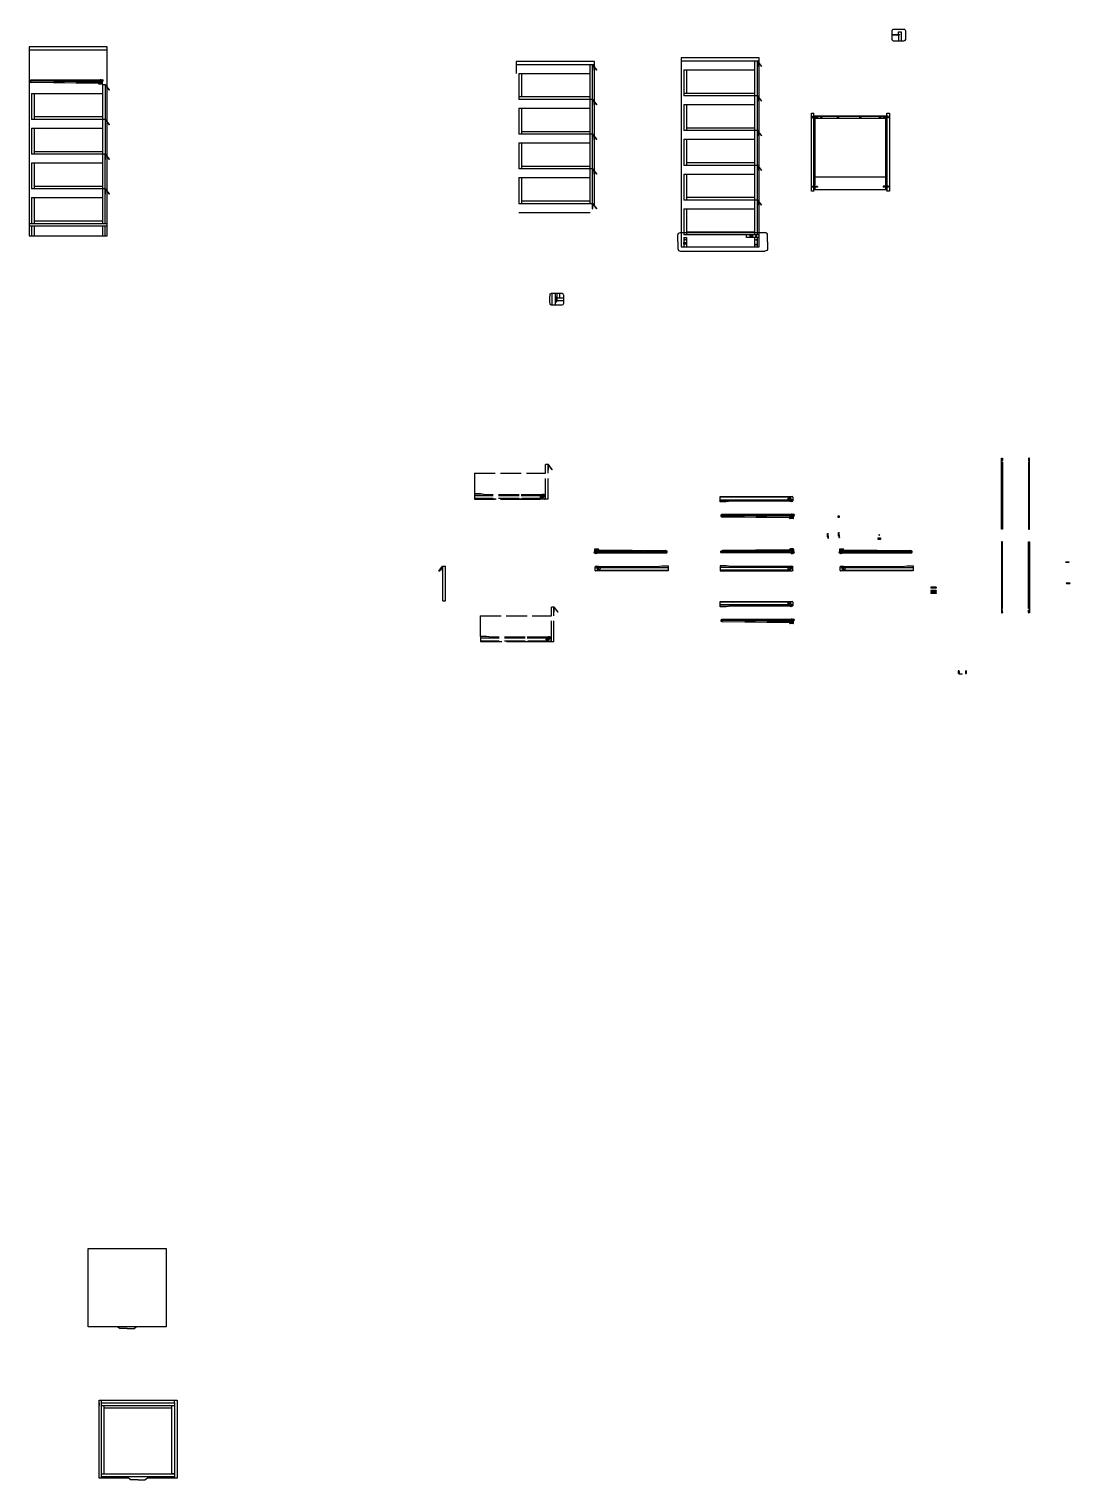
# Model space of a CAD drawing. Header units: millimetres. Extents: x -728 to 1441, y -1370 to 450.
# Drawn here: x 841 to 1441, y -387 to 450 of the extents above; entities that cross this region are included whole.
import ezdxf

# ---------------------------------------------------------------- set-up
doc = ezdxf.new("R2010")
doc.units = ezdxf.units.MM
doc.linetypes.add('ACAD_ISO02W100', pattern=[15, 12, -3])
doc.layers.add('Linee da tratteggiare', color=9, linetype='ACAD_ISO02W100')
doc.layers.add('Simbolo zoom', color=140, linetype='Continuous')

msp = doc.modelspace()

# ---------------------------------------------------------------- linework, layer by layer
for p, q in [((1341.97, 446.55), (1342.47, 446.55)), ((1341.98, 446.55), (1341.98, 448.06)), ((1342.47, 446.55), (1342.47, 446.25)), ((885.59, 439.4), (840.59, 439.4)), ((840.59, 439.4), (840.59, 330.4)), ((885.59, 437.4), (840.59, 437.4)), ((840.59, 437.4), (840.59, 432.4)), ((884.79, 437.4), (884.59, 437.4)), ((885.59, 330.4), (885.59, 439.4)), ((1166.56, 430.93), (1121.56, 430.93)), ((1121.56, 430.93), (1121.56, 428.93)), ((1166.56, 428.93), (1121.56, 428.93)), ((1121.56, 428.93), (1121.56, 423.93)), ((1164.06, 348.93), (1164.06, 428.93)), ((1165.56, 428.93), (1165.56, 425.93)), ((1165.76, 428.93), (1165.56, 428.93)), ((1165.56, 345.94), (1165.56, 428.93)), ((1167.92, 426.05), (1165.76, 428.93)), ((1165.76, 425.93), (1165.76, 428.59)), ((1165.76, 428.59), (1167.76, 425.93)), ((1166.55, 347.55), (1166.56, 430.93)), ((1261.65, 433.03), (1216.65, 433.03)), ((1216.65, 433.03), (1216.66, 323.97)), ((1261.65, 431.03), (1216.65, 431.03)), ((1216.65, 431.03), (1216.65, 426.03)), ((1259.15, 331.03), (1259.15, 431.04)), ((1260.65, 431.04), (1260.65, 428.04)), ((1260.85, 431.04), (1260.65, 431.04)), ((1260.65, 331.03), (1260.65, 431.04)), ((1260.65, 428.04), (1260.85, 428.04)), ((1263.01, 428.16), (1260.85, 431.04)), ((1260.85, 428.04), (1260.85, 430.69)), ((1260.85, 430.69), (1262.85, 428.04)), ((1261.63, 324.04), (1261.65, 433.03)), ((1262.85, 428.04), (1263.01, 428.16)), ((841.42, 420.11), (841.08, 419.81)), ((841.08, 419.81), (841.08, 419.07)), ((841.08, 419.8), (841.53, 419.8)), ((841.4, 419.58), (841.08, 419.58)), ((841.44, 419.47), (841.08, 419.47)), ((841.08, 419.07), (841.9, 418.72)), ((841.09, 419.73), (841.44, 419.73)), ((881.63, 420.01), (841.31, 420.01)), ((881.56, 420.11), (841.42, 420.11)), ((880.56, 418.36), (841.66, 418.82)), ((841.69, 419.8), (881.68, 419.79)), ((841.78, 419.73), (881.65, 419.6)), ((880.86, 419), (841.78, 419.46)), ((880.89, 419.2), (841.83, 419.58)), ((880.51, 418.26), (841.9, 418.72)), ((880.51, 418.26), (880.77, 417.95)), ((880.56, 418.36), (880.91, 417.93)), ((881.67, 420.41), (881.56, 420.11)), ((881.76, 420.4), (881.63, 420.01)), ((881.73, 420.51), (882.21, 420.5)), ((1123.06, 423.93), (1123.06, 408.93)), ((1123.06, 423.93), (1164.05, 423.93)), ((1124.56, 423.93), (1124.56, 410.43)), ((1165.56, 425.93), (1165.76, 425.93)), ((1167.76, 425.93), (1167.92, 426.05)), ((1218.15, 426.03), (1218.15, 411.03)), ((1218.15, 426.03), (1259.14, 426.03)), ((1219.65, 426.03), (1219.65, 412.53)), ((842.09, 412.4), (842.09, 397.4)), ((842.09, 412.4), (883.08, 412.4)), ((843.59, 412.4), (843.59, 397.4)), ((882.74, 417.81), (880.93, 417.83)), ((883.09, 337.4), (883.14, 417.41)), ((884.59, 417.4), (883.14, 417.4)), ((884.59, 337.4), (884.63, 417.41)), ((884.79, 417.4), (884.59, 417.4)), ((884.59, 414.4), (884.79, 414.4)), ((886.95, 414.52), (884.79, 417.4)), ((884.79, 414.4), (884.79, 417.06)), ((884.79, 417.06), (886.79, 414.4)), ((886.79, 414.4), (886.95, 414.52)), ((1164.06, 410.43), (1123.06, 410.43)), ((1259.15, 412.53), (1218.15, 412.53)), ((1260.64, 411.03), (1218.15, 411.03)), ((1260.85, 411.03), (1260.65, 411.03)), ((1263.01, 408.15), (1260.85, 411.03)), ((1260.85, 408.03), (1260.85, 410.69)), ((1260.85, 410.69), (1262.85, 408.03)), ((1165.55, 408.93), (1123.06, 408.93)), ((1123.06, 403.93), (1123.06, 388.93)), ((1123.06, 403.93), (1164.05, 403.93)), ((1124.56, 403.93), (1124.56, 388.93)), ((1165.76, 408.93), (1165.56, 408.93)), ((1165.56, 405.93), (1165.76, 405.93)), ((1167.92, 406.05), (1165.76, 408.93)), ((1165.76, 405.93), (1165.76, 408.59)), ((1165.76, 408.59), (1167.76, 405.93)), ((1167.76, 405.93), (1167.92, 406.05)), ((1218.15, 406.03), (1218.15, 391.03)), ((1218.15, 406.03), (1259.14, 406.03)), ((1219.65, 406.03), (1219.65, 391.03)), ((1260.65, 408.03), (1260.85, 408.03)), ((1262.85, 408.03), (1263.01, 408.15)), ((884.6, 397.4), (842.09, 397.4)), ((883.09, 398.9), (843.59, 398.9)), ((884.6, 398.9), (884.59, 398.9)), ((884.79, 397.39), (884.59, 397.39)), ((884.59, 394.39), (884.79, 394.39)), ((886.95, 394.51), (884.79, 397.39)), ((884.79, 394.39), (884.79, 397.05)), ((884.79, 397.05), (886.79, 394.39)), ((886.79, 394.39), (886.95, 394.51)), ((1291.69, 401.05), (1293.19, 401.04)), ((1291.69, 399.55), (1291.69, 398.05)), ((1295.16, 398.97), (1292.16, 398.97)), ((1295.16, 398.47), (1292.16, 398.47)), ((1293.19, 399.55), (1293.19, 401.04)), ((1293.19, 399.25), (1293.19, 398.25)), ((1293.19, 398.25), (1335.19, 398.11)), ((1293.19, 398.25), (1293.19, 357.25)), ((1293.79, 398.25), (1293.19, 398.25)), ((1293.79, 359.72), (1293.79, 398.25)), ((1336.15, 398.96), (1333.15, 398.96)), ((1336.15, 398.46), (1333.15, 398.46)), ((1334.59, 359.58), (1334.59, 398.11)), ((1334.59, 398.11), (1335.19, 398.11)), ((1335.18, 399.54), (1335.68, 399.54)), ((1335.19, 399.55), (1335.19, 401.05)), ((1335.19, 399.25), (1335.19, 399.25)), ((1335.19, 398.11), (1335.19, 357.11)), ((1335.68, 399.54), (1335.68, 399.25)), ((842.09, 392.4), (842.09, 377.4)), ((842.09, 392.4), (883.08, 392.4)), ((843.59, 392.4), (843.59, 377.4)), ((1165.56, 388.93), (1123.06, 388.93)), ((1164.06, 390.43), (1124.56, 390.43)), ((1165.56, 390.43), (1165.56, 390.43)), ((1165.76, 388.92), (1165.56, 388.92)), ((1165.56, 385.92), (1165.76, 385.92)), ((1167.92, 386.04), (1165.76, 388.92)), ((1165.76, 385.92), (1165.76, 388.58)), ((1165.76, 388.58), (1167.76, 385.92)), ((1167.76, 385.92), (1167.92, 386.04)), ((1260.65, 391.03), (1218.15, 391.03)), ((1218.15, 386.03), (1218.15, 371.03)), ((1218.15, 386.03), (1259.14, 386.03)), ((1259.15, 392.53), (1219.65, 392.53)), ((1219.65, 386.03), (1219.65, 371.03)), ((1260.65, 392.53), (1260.65, 392.53)), ((1260.85, 391.02), (1260.65, 391.02)), ((1260.65, 388.02), (1260.85, 388.02)), ((1263.01, 388.14), (1260.85, 391.02)), ((1260.85, 388.02), (1260.85, 390.68)), ((1260.85, 390.68), (1262.85, 388.02)), ((1262.85, 388.02), (1263.01, 388.14)), ((884.59, 377.4), (842.09, 377.4)), ((883.09, 378.9), (843.59, 378.9)), ((884.6, 378.9), (884.59, 378.9)), ((884.79, 377.41), (884.59, 377.41)), ((884.59, 377.41), (884.59, 374.41)), ((886.95, 374.53), (884.79, 377.41)), ((884.79, 374.41), (884.79, 377.06)), ((884.79, 377.06), (886.79, 374.41)), ((1123.06, 383.93), (1123.06, 368.93)), ((1123.06, 383.93), (1164.05, 383.93)), ((1124.56, 383.93), (1124.56, 368.93)), ((842.09, 372.4), (842.09, 357.4)), ((842.09, 372.4), (883.08, 372.4)), ((843.59, 372.4), (843.59, 357.4)), ((884.59, 374.41), (884.79, 374.41)), ((886.79, 374.41), (886.95, 374.53)), ((1165.56, 368.93), (1123.06, 368.93)), ((1164.06, 370.43), (1124.56, 370.43)), ((1165.56, 370.43), (1165.56, 370.43)), ((1165.76, 368.93), (1165.56, 368.93)), ((1165.56, 368.93), (1165.56, 365.93)), ((1167.92, 366.06), (1165.76, 368.93)), ((1165.76, 365.93), (1165.76, 368.59)), ((1165.76, 368.59), (1167.76, 365.93)), ((1260.65, 371.03), (1218.15, 371.03)), ((1259.15, 372.53), (1219.65, 372.53)), ((1260.66, 372.53), (1260.65, 372.53)), ((1260.85, 371.04), (1260.65, 371.04)), ((1260.65, 371.04), (1260.65, 368.04)), ((1260.65, 368.04), (1260.85, 368.04)), ((1263.01, 368.16), (1260.85, 371.04)), ((1260.85, 368.04), (1260.85, 370.69)), ((1260.85, 370.69), (1262.85, 368.04)), ((1262.85, 368.04), (1263.01, 368.16)), ((1123.06, 363.93), (1123.06, 348.93)), ((1123.06, 363.93), (1164.05, 363.93)), ((1124.56, 363.93), (1124.56, 348.93)), ((1165.56, 365.93), (1165.76, 365.93)), ((1167.76, 365.93), (1167.92, 366.06)), ((1218.15, 366.03), (1218.15, 351.03)), ((1218.15, 366.03), (1259.14, 366.03)), ((1219.65, 366.03), (1219.65, 351.03)), ((1293.18, 364.42), (1335.19, 364.42)), ((1293.29, 359.72), (1293.29, 357.25)), ((1293.29, 359.72), (1293.79, 359.72)), ((884.58, 357.4), (842.09, 357.4)), ((842.09, 352.4), (842.09, 337.4)), ((842.09, 352.4), (883.08, 352.4)), ((883.09, 358.9), (843.59, 358.9)), ((843.59, 352.4), (843.59, 337.4)), ((884.79, 357.41), (884.59, 357.41)), ((884.59, 354.41), (884.79, 354.41)), ((886.95, 354.53), (884.79, 357.41)), ((884.79, 354.41), (884.79, 357.06)), ((884.79, 357.06), (886.79, 354.41)), ((886.79, 354.41), (886.95, 354.53)), ((1259.15, 352.53), (1219.65, 352.53)), ((1295.16, 358.92), (1292.16, 358.92)), ((1295.16, 358.42), (1292.16, 358.42)), ((1293.18, 356.05), (1293.18, 357.05)), ((1293.18, 357.05), (1335.19, 357.05)), ((1293.19, 357.25), (1293.29, 357.25)), ((1293.31, 358.7), (1293.31, 357.37)), ((1293.69, 358.78), (1293.42, 358.78)), ((1293.42, 357.28), (1293.7, 357.28)), ((1293.81, 357.38), (1293.81, 358.67)), ((1336.15, 358.96), (1333.15, 358.96)), ((1336.15, 358.46), (1333.15, 358.46)), ((1334.57, 357.23), (1334.57, 358.53)), ((1335.09, 359.58), (1334.59, 359.58)), ((1334.96, 357.14), (1334.67, 357.14)), ((1334.69, 358.64), (1334.96, 358.64)), ((1335.07, 358.55), (1335.07, 357.22)), ((1335.09, 359.58), (1335.09, 357.11)), ((1335.19, 357.11), (1335.09, 357.11)), ((1165.54, 348.93), (1123.06, 348.93)), ((1123.06, 343.93), (1164.05, 343.93)), ((1164.06, 350.43), (1124.56, 350.43)), ((1165.76, 348.94), (1165.56, 348.94)), ((1165.56, 345.94), (1165.76, 345.94)), ((1167.92, 346.06), (1165.76, 348.94)), ((1165.76, 345.94), (1165.76, 348.59)), ((1165.76, 348.59), (1167.76, 345.94)), ((1167.76, 345.94), (1167.92, 346.06)), ((1260.64, 351.03), (1218.15, 351.03)), ((1218.15, 346.03), (1218.15, 331.03)), ((1218.15, 346.03), (1259.14, 346.03)), ((1219.65, 346.03), (1219.65, 331.03)), ((1260.85, 351.04), (1260.65, 351.04)), ((1260.65, 348.04), (1260.85, 348.04)), ((1263.01, 348.16), (1260.85, 351.04)), ((1260.85, 348.04), (1260.85, 350.7)), ((1260.85, 350.7), (1262.85, 348.04)), ((1262.85, 348.04), (1263.01, 348.16)), ((885.59, 335.9), (840.61, 335.9)), ((885.59, 337.4), (840.68, 337.4)), ((842.09, 335.9), (842.09, 330.36)), ((883.09, 338.9), (843.59, 338.9)), ((843.59, 335.9), (843.59, 330.41)), ((883.09, 330.42), (883.09, 335.9)), ((884.59, 330.4), (884.59, 335.9)), ((840.59, 330.4), (885.59, 330.4)), ((1218.14, 329.53), (1219.65, 329.53)), ((1261.65, 331.03), (1218.15, 331.03)), ((1218.15, 329.53), (1218.15, 323.99)), ((1259.15, 332.53), (1219.65, 332.53)), ((1219.65, 329.53), (1219.65, 324.04)), ((1254.27, 329.53), (1254.27, 331.03)), ((1261.65, 329.53), (1254.27, 329.53)), ((1259.15, 324.05), (1259.15, 329.53)), ((1260.65, 324.03), (1260.65, 329.53)), ((1216.65, 324.03), (1261.65, 324.03)), ((1144.28, 295.26), (1144.18, 295.26)), ((1144.18, 295.26), (1144.18, 293.08)), ((1144.18, 293.08), (1144.28, 293.08)), ((1144.28, 295.06), (1144.28, 295.26)), ((1144.28, 295.08), (1144.79, 295.08)), ((1144.28, 293.18), (1144.28, 295.06)), ((1144.79, 294.98), (1144.28, 294.98)), ((1144.28, 293.18), (1144.38, 293.18)), ((1144.38, 293.08), (1144.28, 293.08)), ((1144.38, 294.67), (1144.38, 293.34)), ((1144.38, 293.84), (1144.38, 292.51)), ((1144.99, 294.51), (1144.41, 294.51)), ((1144.41, 294.51), (1144.41, 294.41)), ((1144.41, 294.4), (1144.41, 294.1)), ((1144.41, 294.3), (1144.51, 294.3)), ((1144.41, 294.1), (1144.89, 294.1)), ((1144.76, 294.76), (1144.49, 294.76)), ((1144.76, 293.93), (1144.49, 293.93)), ((1144.51, 294.41), (1144.89, 294.41)), ((1144.51, 294.41), (1144.51, 294.41)), ((1144.51, 294.4), (1144.51, 294.3)), ((1144.79, 295.08), (1144.79, 294.98)), ((1144.88, 294.51), (1144.88, 294.65)), ((1144.88, 293.35), (1144.88, 294.41)), ((1144.88, 292.52), (1144.88, 293.82)), ((1144.88, 293.18), (1144.89, 293.18)), ((1144.89, 293.08), (1144.88, 293.08)), ((1144.89, 294.41), (1144.89, 292.91)), ((1144.89, 293.18), (1144.89, 293.08)), ((1146.58, 292.91), (1144.89, 292.91)), ((1144.99, 297.34), (1144.99, 293.01)), ((1148.68, 294.51), (1144.99, 294.51)), ((1148.68, 293.01), (1144.99, 293.01)), ((1146.49, 297.34), (1146.49, 294.51)), ((1146.58, 292.91), (1146.58, 293.01)), ((1144.49, 292.43), (1144.77, 292.43)), ((1401.34, 161.31), (1401.34, 202.31)), ((1401.34, 202.31), (1401.44, 202.31)), ((1401.44, 199.84), (1401.44, 202.31)), ((1401.46, 200.86), (1401.46, 202.19)), ((1401.57, 202.27), (1401.86, 202.27)), ((1401.84, 200.77), (1401.57, 200.77)), ((1401.96, 202.18), (1401.96, 200.88)), ((1416.9, 202.18), (1416.9, 200.88)), ((1417.29, 202.27), (1417.01, 202.27)), ((1417.02, 200.77), (1417.29, 200.77)), ((1417.4, 200.86), (1417.4, 202.19)), ((1417.42, 199.84), (1417.42, 202.31)), ((1417.52, 202.31), (1417.42, 202.31)), ((1417.52, 161.31), (1417.52, 202.31)), ((1401.44, 199.84), (1401.94, 199.84)), ((1401.94, 199.84), (1401.94, 161.31)), ((1416.92, 199.84), (1416.92, 161.31)), ((1417.42, 199.84), (1416.92, 199.84)), ((1239.05, 177.06), (1239.05, 180.05)), ((1239.05, 180.05), (1280.63, 180.05)), ((1279.2, 178.07), (1239.05, 178.07)), ((1242.49, 177.16), (1239.05, 177.16)), ((1242.49, 177.06), (1239.05, 177.06)), ((1245.42, 177.57), (1242.48, 177.16)), ((1245.42, 177.47), (1242.49, 177.06)), ((1279.22, 177.57), (1245.42, 177.57)), ((1279.27, 177.47), (1245.42, 177.47)), ((1272.16, 178.03), (1271.67, 177.58)), ((1272.16, 177.89), (1271.8, 177.57)), ((1272.62, 177.57), (1272.16, 178.03)), ((1272.48, 177.57), (1272.16, 177.89)), ((1273.72, 178.03), (1273.23, 177.58)), ((1273.72, 177.89), (1273.36, 177.57)), ((1274.18, 177.57), (1273.72, 178.03)), ((1274.04, 177.57), (1273.72, 177.89)), ((1280.73, 177.47), (1280.57, 177.47)), ((1281.05, 179.73), (1281.05, 177.71)), ((1239.87, 169.68), (1239.53, 169.38)), ((1239.53, 169.38), (1239.53, 168.64)), ((1239.53, 169.37), (1239.98, 169.37)), ((1239.85, 169.15), (1239.53, 169.16)), ((1239.89, 169.04), (1239.53, 169.05)), ((1239.53, 168.64), (1240.35, 168.29)), ((1239.54, 169.31), (1239.89, 169.3)), ((1280.08, 169.58), (1239.76, 169.58)), ((1280.01, 169.68), (1239.87, 169.68)), ((1279.01, 167.93), (1240.11, 168.39)), ((1240.14, 169.37), (1280.13, 169.36)), ((1240.23, 169.3), (1280.1, 169.17)), ((1279.31, 168.57), (1240.23, 169.04)), ((1279.34, 168.77), (1240.28, 169.15)), ((1278.96, 167.83), (1240.35, 168.29)), ((1278.96, 167.83), (1279.22, 167.52)), ((1279.01, 167.93), (1279.36, 167.5)), ((1281.19, 167.38), (1279.38, 167.4)), ((1280.12, 169.98), (1280.01, 169.68)), ((1280.21, 169.97), (1280.08, 169.58)), ((1280.18, 170.08), (1280.66, 170.08)), ((1307.36, 159.41), (1307.26, 159.41)), ((1307.26, 159.41), (1307.26, 157.23)), ((1307.36, 159.21), (1307.36, 159.41)), ((1307.36, 159.23), (1307.87, 159.23)), ((1307.36, 157.32), (1307.36, 159.21)), ((1307.87, 159.13), (1307.36, 159.13)), ((1401.94, 161.31), (1401.34, 161.31)), ((1416.92, 161.31), (1417.52, 161.31)), ((1301, 158.88), (1300.9, 158.88)), ((1300.9, 158.88), (1300.9, 156.7)), ((1300.9, 156.7), (1301, 156.7)), ((1301, 158.68), (1301, 158.88)), ((1301, 158.7), (1301.51, 158.7)), ((1301, 156.8), (1301, 158.68)), ((1301.51, 158.6), (1301, 158.6)), ((1301, 156.8), (1301.61, 156.8)), ((1301.61, 156.7), (1301, 156.7)), ((1301.1, 157.46), (1301.1, 156.13)), ((1301.48, 157.55), (1301.21, 157.55)), ((1301.21, 156.05), (1301.49, 156.05)), ((1301.6, 156.14), (1301.6, 157.44)), ((1307.26, 157.23), (1307.36, 157.23)), ((1307.36, 157.32), (1307.97, 157.32)), ((1307.97, 157.22), (1307.36, 157.22)), ((1307.45, 157.99), (1307.45, 156.66)), ((1307.56, 156.58), (1307.85, 156.58)), ((1307.83, 158.08), (1307.57, 158.07)), ((1307.95, 156.67), (1307.95, 157.97)), ((1401.94, 154.09), (1401.34, 154.09)), ((1401.34, 154.09), (1401.34, 113.09)), ((1401.94, 115.56), (1401.94, 154.09)), ((1416.92, 115.56), (1416.92, 154.09)), ((1416.92, 154.09), (1417.52, 154.09)), ((1417.52, 154.09), (1417.52, 113.09)), ((1166.9, 149.92), (1168.72, 149.9)), ((1167.91, 147.22), (1167.43, 147.22)), ((1167.88, 147.33), (1168.01, 147.72)), ((1207.95, 147.93), (1167.96, 147.94)), ((1167.98, 147.32), (1168.08, 147.62)), ((1207.86, 148), (1167.99, 148.13)), ((1168.01, 147.72), (1208.33, 147.72)), ((1168.08, 147.62), (1208.22, 147.62)), ((1169.09, 149.37), (1168.73, 149.8)), ((1168.75, 148.53), (1207.81, 148.15)), ((1168.78, 148.73), (1207.86, 148.26)), ((1169.13, 149.47), (1168.87, 149.78)), ((1169.09, 149.37), (1207.98, 148.91)), ((1169.13, 149.47), (1207.74, 149.01)), ((1208.56, 148.66), (1207.74, 149.01)), ((1208.56, 147.93), (1208.11, 147.93)), ((1208.2, 148.26), (1208.56, 148.26)), ((1208.55, 147.99), (1208.2, 148)), ((1208.22, 147.62), (1208.56, 147.92)), ((1208.24, 148.15), (1208.56, 148.14)), ((1208.56, 147.92), (1208.56, 148.66)), ((1239.53, 148.66), (1240.35, 149.01)), ((1239.53, 147.92), (1239.53, 148.66)), ((1239.89, 148.26), (1239.53, 148.26)), ((1239.85, 148.15), (1239.53, 148.14)), ((1239.53, 147.93), (1239.98, 147.93)), ((1239.87, 147.62), (1239.53, 147.92)), ((1239.54, 147.99), (1239.89, 148)), ((1280.08, 147.72), (1239.76, 147.72)), ((1280.01, 147.62), (1239.87, 147.62)), ((1279.01, 149.37), (1240.11, 148.91)), ((1240.14, 147.93), (1280.13, 147.94)), ((1279.31, 148.73), (1240.23, 148.26)), ((1240.23, 148), (1280.1, 148.13)), ((1279.34, 148.53), (1240.28, 148.15)), ((1278.96, 149.47), (1240.35, 149.01)), ((1278.96, 149.47), (1279.22, 149.78)), ((1279.01, 149.37), (1279.36, 149.8)), ((1281.19, 149.92), (1279.38, 149.9)), ((1280.12, 147.32), (1280.01, 147.62)), ((1280.21, 147.33), (1280.08, 147.72)), ((1280.18, 147.22), (1280.66, 147.22)), ((1308.18, 149.92), (1310, 149.9)), ((1309.19, 147.22), (1308.71, 147.22)), ((1309.16, 147.33), (1309.29, 147.72)), ((1349.23, 147.93), (1309.24, 147.94)), ((1309.25, 147.32), (1309.36, 147.62)), ((1349.14, 148), (1309.27, 148.13)), ((1309.29, 147.72), (1349.61, 147.72)), ((1309.36, 147.62), (1349.5, 147.62)), ((1310.37, 149.37), (1310.01, 149.8)), ((1310.03, 148.53), (1349.09, 148.15)), ((1310.06, 148.73), (1349.14, 148.26)), ((1310.41, 149.47), (1310.15, 149.78)), ((1310.37, 149.37), (1349.26, 148.91)), ((1310.41, 149.47), (1349.02, 149.01)), ((1349.84, 148.66), (1349.02, 149.01)), ((1349.84, 147.93), (1349.39, 147.93)), ((1349.48, 148.26), (1349.84, 148.26)), ((1349.83, 147.99), (1349.48, 148)), ((1349.5, 147.62), (1349.84, 147.92)), ((1349.52, 148.15), (1349.84, 148.14)), ((1349.84, 147.92), (1349.84, 148.66)), ((1438.17, 142.41), (1438.17, 142.51)), ((1438.17, 142.51), (1440.12, 142.51)), ((1438.17, 142.31), (1440.12, 142.31)), ((1440.12, 142.56), (1440.12, 142.26)), ((1076.89, 137.14), (1079.05, 140.02)), ((1076.89, 137.14), (1077.05, 137.03)), ((1079.05, 139.68), (1077.05, 137.02)), ((1079.04, 140.02), (1080.75, 140.02)), ((1079.05, 137.02), (1079.05, 139.68)), ((1079.05, 137.02), (1079.25, 137.02)), ((1079.25, 138.47), (1079.25, 140.02)), ((1079.25, 120.02), (1079.25, 138.27)), ((1080.75, 120.02), (1080.75, 140.02)), ((1167.04, 137.57), (1167.04, 139.59)), ((1167.37, 139.83), (1167.52, 139.83)), ((1209.04, 137.25), (1167.46, 137.25)), ((1168.83, 139.83), (1202.67, 139.83)), ((1168.87, 139.73), (1202.67, 139.73)), ((1168.89, 139.23), (1209.04, 139.23)), ((1173.92, 139.73), (1174.37, 139.27)), ((1174.05, 139.73), (1174.38, 139.41)), ((1174.37, 139.27), (1174.87, 139.72)), ((1174.38, 139.41), (1174.73, 139.73)), ((1175.47, 139.73), (1175.93, 139.27)), ((1175.61, 139.73), (1175.93, 139.41)), ((1175.93, 139.41), (1176.29, 139.73)), ((1175.93, 139.27), (1176.42, 139.72)), ((1202.67, 139.83), (1205.6, 140.24)), ((1202.68, 139.73), (1205.61, 140.14)), ((1205.6, 140.24), (1209.04, 140.24)), ((1205.6, 140.14), (1209.04, 140.14)), ((1209.04, 140.24), (1209.04, 137.25)), ((1239.05, 140.24), (1239.05, 137.25)), ((1242.49, 140.24), (1239.05, 140.24)), ((1242.49, 140.14), (1239.05, 140.14)), ((1279.2, 139.23), (1239.05, 139.23)), ((1239.05, 137.25), (1280.63, 137.25)), ((1245.42, 139.73), (1242.48, 140.14)), ((1245.42, 139.83), (1242.49, 140.24)), ((1279.27, 139.83), (1245.42, 139.83)), ((1279.22, 139.73), (1245.42, 139.73)), ((1272.16, 139.27), (1271.67, 139.72)), ((1272.16, 139.41), (1271.8, 139.73)), ((1272.62, 139.73), (1272.16, 139.27)), ((1272.48, 139.73), (1272.16, 139.41)), ((1273.72, 139.27), (1273.23, 139.72)), ((1273.72, 139.41), (1273.36, 139.73)), ((1274.18, 139.73), (1273.72, 139.27)), ((1274.04, 139.73), (1273.72, 139.41)), ((1280.73, 139.83), (1280.57, 139.83)), ((1281.05, 137.57), (1281.05, 139.59)), ((1308.32, 137.57), (1308.32, 139.59)), ((1308.65, 139.83), (1308.8, 139.83)), ((1350.32, 137.25), (1308.74, 137.25)), ((1310.11, 139.83), (1343.95, 139.83)), ((1310.15, 139.73), (1343.95, 139.73)), ((1310.17, 139.23), (1350.32, 139.23)), ((1315.2, 139.73), (1315.65, 139.27)), ((1315.33, 139.73), (1315.66, 139.41)), ((1315.65, 139.27), (1316.15, 139.72)), ((1315.66, 139.41), (1316.01, 139.73)), ((1316.75, 139.73), (1317.21, 139.27)), ((1316.89, 139.73), (1317.21, 139.41)), ((1317.21, 139.41), (1317.57, 139.73)), ((1317.21, 139.27), (1317.7, 139.72)), ((1343.95, 139.83), (1346.88, 140.24)), ((1343.96, 139.73), (1346.89, 140.14)), ((1346.88, 140.24), (1350.32, 140.24)), ((1346.88, 140.14), (1350.32, 140.14)), ((1350.32, 140.24), (1350.32, 137.25)), ((1363.62, 127.81), (1360.62, 127.81)), ((1363.62, 127.31), (1360.62, 127.31)), ((1363.62, 125.91), (1360.62, 125.91)), ((1438.7, 130.43), (1440.7, 130.43)), ((1438.7, 129.93), (1440.7, 129.93)), ((1079.26, 120.02), (1080.75, 120.02)), ((1239.05, 116.61), (1239.05, 119.6)), ((1239.05, 119.6), (1280.63, 119.6)), ((1279.2, 117.61), (1239.05, 117.61)), ((1245.42, 117.11), (1242.48, 116.71)), ((1279.22, 117.11), (1245.42, 117.11)), ((1272.16, 117.57), (1271.67, 117.12)), ((1272.16, 117.43), (1271.8, 117.11)), ((1272.62, 117.11), (1272.16, 117.57)), ((1272.48, 117.11), (1272.16, 117.43)), ((1273.72, 117.57), (1273.23, 117.12)), ((1273.72, 117.43), (1273.36, 117.11)), ((1274.18, 117.11), (1273.72, 117.57)), ((1274.04, 117.11), (1273.72, 117.43)), ((1281.05, 119.27), (1281.05, 117.25)), ((1363.62, 125.41), (1360.62, 125.41)), ((1363.62, 124.75), (1360.62, 124.75)), ((1363.62, 124.25), (1360.62, 124.25)), ((1242.49, 116.71), (1239.05, 116.71)), ((1242.49, 116.61), (1239.05, 116.61)), ((1239.87, 109.23), (1239.53, 108.92)), ((1239.53, 108.92), (1239.53, 108.18)), ((1239.53, 108.91), (1239.98, 108.91)), ((1239.54, 108.85), (1239.89, 108.85)), ((1280.08, 109.12), (1239.76, 109.13)), ((1280.01, 109.23), (1239.87, 109.23)), ((1240.14, 108.91), (1280.13, 108.91)), ((1240.23, 108.85), (1280.1, 108.71)), ((1245.42, 117.01), (1242.49, 116.61)), ((1279.27, 117.01), (1245.42, 117.01)), ((1280.12, 109.52), (1280.01, 109.23)), ((1280.21, 109.51), (1280.08, 109.12)), ((1280.18, 109.62), (1280.66, 109.62)), ((1280.73, 117.01), (1280.57, 117.01)), ((1401.34, 113.09), (1401.44, 113.09)), ((1401.44, 115.56), (1401.44, 113.09)), ((1401.44, 115.56), (1401.94, 115.56)), ((1401.46, 114.54), (1401.46, 113.21)), ((1401.84, 114.63), (1401.57, 114.63)), ((1401.57, 113.13), (1401.86, 113.13)), ((1401.96, 113.22), (1401.96, 114.52)), ((1416.9, 113.22), (1416.9, 114.52)), ((1417.42, 115.56), (1416.92, 115.56)), ((1417.29, 113.13), (1417.01, 113.13)), ((1417.02, 114.63), (1417.29, 114.63)), ((1417.4, 114.54), (1417.4, 113.21)), ((1417.42, 115.56), (1417.42, 113.09)), ((1417.52, 113.09), (1417.42, 113.09)), ((1239.85, 108.69), (1239.53, 108.7)), ((1239.89, 108.58), (1239.53, 108.59)), ((1239.53, 108.18), (1240.35, 107.83)), ((1279.01, 107.47), (1240.11, 107.93)), ((1279.31, 108.11), (1240.23, 108.58)), ((1279.34, 108.31), (1240.28, 108.69)), ((1278.96, 107.37), (1240.35, 107.83)), ((1278.96, 107.37), (1279.22, 107.06)), ((1279.01, 107.47), (1279.36, 107.05)), ((1281.19, 106.92), (1279.38, 106.94)), ((1376.41, 79.57), (1376.41, 78.24)), ((1377.02, 79.4), (1376.44, 79.4)), ((1376.44, 79.4), (1376.44, 79.3)), ((1376.44, 79.3), (1376.44, 79)), ((1376.44, 79.2), (1376.54, 79.2)), ((1376.44, 79), (1376.92, 79)), ((1376.79, 79.66), (1376.52, 79.66)), ((1376.52, 78.16), (1376.81, 78.16)), ((1376.54, 79.3), (1376.54, 79.3)), ((1376.54, 79.3), (1376.92, 79.3)), ((1376.54, 79.3), (1376.54, 79.2)), ((1376.91, 79.4), (1376.91, 79.55)), ((1376.91, 78.25), (1376.91, 79.3)), ((1376.92, 79.3), (1376.92, 77.8)), ((1378.61, 77.8), (1376.92, 77.8)), ((1378.61, 77.8), (1378.61, 77.9)), ((1380.62, 79.48), (1380.62, 78.15)), ((1380.73, 78.07), (1381.02, 78.07)), ((1381, 79.57), (1380.74, 79.57)), ((1381.12, 78.16), (1381.12, 79.46)), ((891.89, -298.43), (893.14, -299.43)), ((897.14, -299.43), (893.14, -299.43)), ((897.14, -299.43), (901.14, -299.43)), ((901.14, -299.43), (902.39, -298.43)), ((919.63, -297.43), (919.64, -297.43)), ((880.96, -342.28), (880.96, -343.78)), ((882.46, -342.28), (882.46, -340.79)), ((924.46, -342.28), (924.46, -340.78)), ((882.46, -343.78), (924.46, -343.78)), ((883.96, -383.26), (883.96, -343.78)), ((883.96, -345.28), (922.98, -345.28)), ((922.98, -383.28), (922.98, -343.77)), ((882.44, -383.28), (924.48, -383.28)), ((924.48, -383.28), (922.98, -383.28)), ((882.46, -384.78), (924.42, -384.78)), ((896.96, -384.78), (899.46, -386.78)), ((903.46, -386.78), (899.46, -386.78)), ((903.46, -386.78), (907.46, -386.78)), ((907.46, -386.78), (909.96, -384.78))]:
    msp.add_line(p, q)
for points in [[(1338.19, 446.55), (1341.98, 446.55), (1341.98, 446.55)], [(1338.19, 446.25), (1342.47, 446.25)], [(1341.98, 448.05), (1343.48, 448.05), (1343.48, 442.67)], [(1341.98, 446.25), (1341.98, 442.67)], [(1293.18, 356.05), (1291.69, 356.05), (1291.69, 401.05)], [(1293.19, 399.55), (1292.69, 399.55), (1292.69, 399.25), (1292.69, 399.25), (1335.68, 399.25)], [(1293.19, 399.55), (1335.19, 399.55), (1335.19, 399.54)], [(1293.19, 356.02), (1293.19, 399.25)], [(1335.19, 401.05), (1336.69, 401.05), (1336.69, 356.05), (1335.21, 356.05)], [(1335.19, 399.25), (1335.19, 356.04)], [(1142.19, 290.4), (1142.19, 297.34)], [(1144.19, 290.4), (1144.19, 297.34)], [(874.63, -253.43), (919.63, -253.43), (919.63, -298.43), (874.63, -298.43), (874.63, -253.43)], [(880.96, -340.78), (925.96, -340.78), (925.96, -385.78), (908.71, -385.78)], [(898.21, -385.78), (880.96, -385.78), (880.96, -340.78)], [(882.46, -342.28), (924.46, -342.28), (924.46, -385.79)], [(882.46, -385.81), (882.46, -342.28)]]:
    msp.add_lwpolyline(points)
for points in [[(880.86, 419, -0.171809), (881.14, 418.48, 0.222794), (881.46, 418.16, -0.006503), (882.21, 418.16, 0.379769), (882.44, 418.49, -0.001987), (882.45, 419.07, -0.001987)], [(880.89, 419.2, -0.233437), (881.3, 418.59, 0.278581), (881.48, 418.36, -0.005694), (882.13, 418.36, 0.413448), (882.24, 418.48, -0.002186), (882.25, 419.12, -0.002186)], [(881.8, 419.6, 0.006371), (881.65, 419.6)], [(881.66, 420.4, -0.171693), (881.73, 420.51, -1.79937)], [(881.77, 419.8, 0.004678), (881.68, 419.79)], [(881.76, 420.39, -0.281824), (881.88, 420.5, -6.460955)], [(882.74, 417.81, 0.422039), (882.95, 418.03), (882.95, 419.21)], [(880.77, 417.95, 0.191725), (880.93, 417.83, -0.352144)], [(880.91, 417.93, 0.258293), (881.09, 417.83, 2.069654)], [(1292.16, 398.97, 0.408688), (1292.16, 398.47, 0.002507)], [(1295.16, 398.97, -0.348554), (1295.16, 398.47, 0.237997)], [(1333.15, 398.96, 0.408688), (1333.15, 398.46, 0.002507)], [(1336.15, 398.96, -0.348554), (1336.15, 398.46, 0.237997)], [(1292.16, 358.92, 0.408688), (1292.16, 358.42, 0.002507)], [(1293.42, 358.78, 0.227707), (1293.31, 358.69, 5.44462)], [(1293.31, 357.37, 0.280339), (1293.42, 357.28, -2.1226)], [(1293.69, 358.78, -0.258742), (1293.81, 358.67, 0.881598)], [(1293.81, 357.38, -0.410586), (1293.7, 357.28, 1.426732)], [(1295.16, 358.92, -0.348554), (1295.16, 358.42, 0.237997)], [(1333.15, 358.96, 0.408688), (1333.15, 358.46, 0.002507)], [(1334.69, 358.64, 0.258742), (1334.57, 358.53, -0.881598)], [(1334.57, 357.24, 0.410586), (1334.67, 357.14, -1.426732)], [(1334.95, 358.64, -0.227707), (1335.07, 358.55, -5.44462)], [(1335.07, 357.22, -0.280339), (1334.96, 357.14, 2.1226)], [(1336.15, 358.96, -0.348554), (1336.15, 358.46, 0.237997)], [(1144.49, 294.76, 0.227707), (1144.38, 294.67, 5.44462)], [(1144.49, 293.93, 0.227707), (1144.38, 293.84, 5.44462)], [(1144.76, 294.76, -0.258742), (1144.88, 294.65, 0.881598)], [(1144.76, 293.93, -0.258742), (1144.88, 293.82, 0.881598)], [(1144.88, 293.36, -0.031283), (1144.88, 293.34, -0.031283)], [(1144.38, 292.51, 0.280339), (1144.49, 292.43, -2.1226)], [(1144.88, 292.52, -0.410586), (1144.77, 292.43, 1.426732)], [(1401.46, 202.19, -0.280339), (1401.57, 202.27, 2.1226)], [(1401.58, 200.77, -0.227707), (1401.46, 200.86, -5.44462)], [(1401.84, 200.77, 0.258742), (1401.96, 200.88, -0.881598)], [(1401.96, 202.18, 0.410586), (1401.86, 202.27, -1.426732)], [(1416.9, 202.18, -0.410586), (1417.01, 202.27, 1.426732)], [(1417.02, 200.77, -0.258742), (1416.9, 200.88, 0.881598)], [(1417.4, 202.19, 0.280339), (1417.29, 202.27, -2.1226)], [(1417.29, 200.77, 0.227707), (1417.4, 200.86, 5.44462)], [(1279.95, 178.6, 0.237983), (1279.61, 179.72), (1239.05, 179.72)], [(1281.05, 179.73, 0.355381), (1280.63, 180.05, -0.990509)], [(1280.72, 177.47, 0.354495), (1281.05, 177.71, -0.606196)], [(1279.22, 167.52, 0.191725), (1279.38, 167.4, -0.352144)], [(1279.31, 168.57, -0.171809), (1279.59, 168.05, 0.222794), (1279.91, 167.73, -0.006503), (1280.66, 167.73, 0.379769), (1280.89, 168.06, -0.001987), (1280.9, 168.65, -0.001987)], [(1279.34, 168.77, -0.233437), (1279.75, 168.17, 0.278581), (1279.93, 167.93, -0.005694), (1280.58, 167.94, 0.413448), (1280.69, 168.05, -0.002186), (1280.7, 168.69, -0.002186)], [(1279.36, 167.5, 0.258293), (1279.54, 167.4, 2.069654)], [(1280.25, 169.17, 0.006371), (1280.1, 169.17)], [(1280.11, 169.97, -0.171693), (1280.18, 170.08, -1.79937)], [(1280.22, 169.37, 0.004678), (1280.13, 169.36)], [(1280.21, 169.97, -0.281824), (1280.33, 170.08, -6.460955)], [(1281.19, 167.38, 0.422039), (1281.4, 167.6), (1281.4, 168.78)], [(1301.21, 157.55, 0.227707), (1301.1, 157.46, 5.44462)], [(1301.1, 156.13, 0.280339), (1301.21, 156.05, -2.1226)], [(1301.48, 157.55, -0.258742), (1301.6, 157.44, 0.881598)], [(1301.6, 156.14, -0.410586), (1301.49, 156.05, 1.426732)], [(1307.57, 158.08, 0.227707), (1307.45, 157.99, 5.44462)], [(1307.45, 156.66, 0.280339), (1307.56, 156.58, -2.1226)], [(1307.83, 158.08, -0.258742), (1307.95, 157.97, 0.881598)], [(1307.95, 156.67, -0.410586), (1307.85, 156.58, 1.426732)], [(1166.9, 149.92, 0.422039), (1166.69, 149.7), (1166.69, 148.52)], [(1168.78, 148.73, -0.171809), (1168.5, 149.25, 0.222794), (1168.18, 149.57, -0.006503), (1167.44, 149.57, 0.379769), (1167.2, 149.24, -0.001987), (1167.2, 148.65, -0.001987)], [(1168.75, 148.53, -0.233437), (1168.34, 149.13, 0.278581), (1168.16, 149.37, -0.005694), (1167.51, 149.37, 0.413448), (1167.4, 149.25, -0.002186), (1167.39, 148.61, -0.002186)], [(1167.88, 147.33, -0.281824), (1167.76, 147.22, -6.460955)], [(1167.84, 148.13, 0.006371), (1167.99, 148.13)], [(1167.87, 147.93, 0.004678), (1167.96, 147.94)], [(1167.98, 147.33, -0.171693), (1167.91, 147.22, -1.79937)], [(1168.73, 149.8, 0.258293), (1168.56, 149.9, 2.069654)], [(1168.87, 149.78, 0.191725), (1168.71, 149.9, -0.352144)], [(1279.22, 149.78, -0.191725), (1279.38, 149.9, 0.352144)], [(1279.31, 148.73, 0.171809), (1279.59, 149.25, -0.222794), (1279.91, 149.57, 0.006503), (1280.66, 149.57, -0.379769), (1280.89, 149.24, 0.001987), (1280.9, 148.65, 0.001987)], [(1279.34, 148.53, 0.233437), (1279.75, 149.13, -0.278581), (1279.93, 149.37, 0.005694), (1280.58, 149.37, -0.413448), (1280.69, 149.25, 0.002186), (1280.7, 148.61, 0.002186)], [(1279.36, 149.8, -0.258293), (1279.54, 149.9, -2.069654)], [(1280.25, 148.13, -0.006371), (1280.1, 148.13)], [(1280.11, 147.33, 0.171693), (1280.18, 147.22, 1.79937)], [(1280.22, 147.93, -0.004678), (1280.13, 147.94)], [(1280.21, 147.33, 0.281824), (1280.33, 147.22, 6.460955)], [(1281.19, 149.92, -0.422039), (1281.4, 149.7), (1281.4, 148.52)], [(1308.18, 149.92, 0.422039), (1307.97, 149.7), (1307.97, 148.52)], [(1310.06, 148.73, -0.171809), (1309.78, 149.25, 0.222794), (1309.46, 149.57, -0.006503), (1308.72, 149.57, 0.379769), (1308.48, 149.24, -0.001987), (1308.48, 148.65, -0.001987)], [(1310.03, 148.53, -0.233437), (1309.62, 149.13, 0.278581), (1309.44, 149.37, -0.005694), (1308.79, 149.37, 0.413448), (1308.68, 149.25, -0.002186), (1308.67, 148.61, -0.002186)], [(1309.16, 147.33, -0.281824), (1309.04, 147.22, -6.460955)], [(1309.12, 148.13, 0.006371), (1309.27, 148.13)], [(1309.15, 147.93, 0.004678), (1309.24, 147.94)], [(1309.26, 147.33, -0.171693), (1309.19, 147.22, -1.79937)], [(1310.01, 149.8, 0.258293), (1309.84, 149.9, 2.069654)], [(1310.15, 149.78, 0.191725), (1309.99, 149.9, -0.352144)], [(1440.12, 142.56, -0.711505), (1440.12, 142.26, -0.979828)], [(1167.37, 139.83, 0.354495), (1167.04, 139.59, -0.606196)], [(1167.04, 137.57, 0.355381), (1167.46, 137.25, -0.990509)], [(1168.14, 138.7, 0.237983), (1168.49, 137.58), (1209.04, 137.58)], [(1279.95, 138.7, -0.237983), (1279.61, 137.58), (1239.05, 137.58)], [(1281.05, 137.57, -0.355381), (1280.63, 137.25, 0.990509)], [(1280.72, 139.83, -0.354495), (1281.05, 139.59, 0.606196)], [(1308.65, 139.83, 0.354495), (1308.32, 139.59, -0.606196)], [(1308.32, 137.57, 0.355381), (1308.74, 137.25, -0.990509)], [(1309.42, 138.7, 0.237983), (1309.77, 137.58), (1350.32, 137.58)], [(1360.62, 127.81, 0.408688), (1360.62, 127.31, 0.002507)], [(1360.62, 125.91, 0.408688), (1360.62, 125.41, 0.002507)], [(1363.62, 127.81, -0.348554), (1363.62, 127.31, 0.237997)], [(1363.62, 125.91, -0.348554), (1363.62, 125.41, 0.237997)], [(1438.7, 130.43, 0.408688), (1438.7, 129.93, 0.002507)], [(1440.7, 130.43, -0.348554), (1440.7, 129.93, 0.237997)], [(1279.95, 118.14, 0.237983), (1279.61, 119.27), (1239.05, 119.27)], [(1281.05, 119.27, 0.355381), (1280.63, 119.6, -0.990509)], [(1280.72, 117.01, 0.354495), (1281.05, 117.25, -0.606196)], [(1360.62, 124.75, 0.408688), (1360.62, 124.25, 0.002507)], [(1363.62, 124.75, -0.348554), (1363.62, 124.25, 0.237997)], [(1280.11, 109.51, -0.171693), (1280.18, 109.62, -1.79937)], [(1280.22, 108.91, 0.004678), (1280.13, 108.91)], [(1280.21, 109.51, -0.281824), (1280.33, 109.62, -6.460955)], [(1401.58, 114.63, 0.227707), (1401.46, 114.54, 5.44462)], [(1401.46, 113.21, 0.280339), (1401.57, 113.13, -2.1226)], [(1401.84, 114.63, -0.258742), (1401.96, 114.52, 0.881598)], [(1401.96, 113.22, -0.410586), (1401.86, 113.13, 1.426732)], [(1417.02, 114.63, 0.258742), (1416.9, 114.52, -0.881598)], [(1416.9, 113.22, 0.410586), (1417.01, 113.13, -1.426732)], [(1417.29, 114.63, -0.227707), (1417.4, 114.54, -5.44462)], [(1417.4, 113.21, -0.280339), (1417.29, 113.13, 2.1226)], [(1279.22, 107.06, 0.191725), (1279.38, 106.94, -0.352144)], [(1279.31, 108.11, -0.171809), (1279.59, 107.59, 0.222794), (1279.91, 107.27, -0.006503), (1280.66, 107.28, 0.379769), (1280.89, 107.61, -0.001987), (1280.9, 108.19, -0.001987)], [(1279.34, 108.31, -0.233437), (1279.75, 107.71, 0.278581), (1279.93, 107.47, -0.005694), (1280.58, 107.48, 0.413448), (1280.69, 107.59, -0.002186), (1280.7, 108.23, -0.002186)], [(1279.36, 107.05, 0.258293), (1279.54, 106.94, 2.069654)], [(1280.25, 108.71, 0.006371), (1280.1, 108.71)], [(1281.19, 106.92, 0.422039), (1281.4, 107.14), (1281.4, 108.32)], [(1376.52, 79.66, 0.227707), (1376.41, 79.57, 5.44462)], [(1376.41, 78.24, 0.280339), (1376.52, 78.16, -2.1226)], [(1376.79, 79.66, -0.258742), (1376.91, 79.55, 0.881598)], [(1376.91, 78.25, -0.410586), (1376.81, 78.16, 1.426732)], [(1380.74, 79.57, 0.227707), (1380.62, 79.48, 5.44462)], [(1380.62, 78.15, 0.280339), (1380.73, 78.07, -2.1226)], [(1381, 79.57, -0.258742), (1381.12, 79.46, 0.881598)], [(1381.12, 78.17, -0.410586), (1381.02, 78.07, 1.426732)]]:
    msp.add_lwpolyline(points, format="xyb")
for points in [[(1297.08, 399.54), (1297.69, 399.54), (1297.69, 398.47), (1297.08, 398.47)], [(1306.74, 399.54), (1307.35, 399.54), (1307.35, 398.47), (1306.74, 398.47)], [(1319.64, 399.54), (1320.25, 399.54), (1320.25, 398.47), (1319.64, 398.47)], [(1331.03, 399.55), (1331.64, 399.55), (1331.64, 398.48), (1331.03, 398.48)], [(1218.23, 326.65), (1219.56, 326.65), (1219.56, 325.6), (1218.23, 325.6)], [(1256.3, 330.81), (1257.64, 330.81), (1257.64, 329.76), (1256.3, 329.76)], [(1307.07, 169.05), (1307.68, 169.05), (1307.68, 167.98), (1307.07, 167.98)], [(1330.12, 156.39), (1331.46, 156.39), (1331.46, 155.35), (1330.12, 155.35)]]:
    msp.add_lwpolyline(points, close=True)
for centre, radius in [((841.61, 419.6), 0.216), ((881.76, 418.95), 0.216), ((882.52, 419.82), 0.75), ((882.52, 419.82), 0.25), ((1218.89, 328.2), 0.25), ((1259.84, 330.3), 0.25), ((1259.91, 328.1), 0.25), ((1259.91, 325.36), 0.25), ((1278.73, 178.86), 0.486), ((1279.92, 177.84), 0.75), ((1279.92, 177.84), 0.25), ((1240.06, 169.17), 0.216), ((1280.21, 168.53), 0.216), ((1280.97, 169.39), 0.75), ((1280.97, 169.39), 0.25), ((1330.85, 157.94), 0.25), ((1167.12, 147.91), 0.75), ((1167.12, 147.91), 0.25), ((1167.88, 148.77), 0.216), ((1208.03, 148.13), 0.216), ((1240.06, 148.13), 0.216), ((1280.21, 148.77), 0.216), ((1280.97, 147.91), 0.75), ((1280.97, 147.91), 0.25), ((1308.4, 147.91), 0.75), ((1308.4, 147.91), 0.25), ((1309.16, 148.77), 0.216), ((1349.31, 148.13), 0.216), ((1168.17, 139.46), 0.75), ((1168.17, 139.46), 0.25), ((1169.36, 138.44), 0.486), ((1278.73, 138.44), 0.486), ((1279.92, 139.46), 0.75), ((1279.92, 139.46), 0.25), ((1309.45, 139.46), 0.75), ((1309.45, 139.46), 0.25), ((1310.64, 138.44), 0.486), ((1278.73, 118.41), 0.486), ((1279.92, 117.38), 0.75), ((1279.92, 117.38), 0.25), ((1240.06, 108.71), 0.216), ((1280.97, 108.93), 0.75), ((1280.97, 108.93), 0.25), ((1280.21, 108.07), 0.216)]:
    msp.add_circle(centre, radius)
at = {"layer": 'Linee da tratteggiare'}
for p, q in [((1097.37, 193.53), (1097.37, 178.53)), ((1097.37, 193.53), (1138.36, 193.53)), ((1138.37, 178.53), (1138.37, 198.53)), ((1140.08, 198.52), (1138.37, 198.52)), ((1139.87, 178.53), (1139.87, 198.53)), ((1140.07, 195.53), (1139.87, 195.53)), ((1142.23, 195.65), (1140.07, 198.53)), ((1140.07, 195.53), (1140.07, 198.19)), ((1140.07, 198.19), (1142.07, 195.53)), ((1142.23, 195.65), (1142.08, 195.53)), ((1139.87, 178.53), (1097.37, 178.53)), ((1097.44, 181.58), (1097.44, 178.59)), ((1100.9, 181.58), (1097.45, 181.58)), ((1100.9, 181.48), (1097.45, 181.48)), ((1123.29, 180.57), (1097.45, 180.58)), ((1097.45, 178.59), (1123.29, 178.59)), ((1103.82, 181.08), (1100.88, 181.48)), ((1103.83, 181.18), (1100.9, 181.58)), ((1123.29, 181.07), (1103.82, 181.08)), ((1123.29, 181.17), (1103.83, 181.18)), ((1136.45, 181.17), (1123.29, 181.17)), ((1136.4, 181.07), (1123.29, 181.07)), ((1136.39, 180.57), (1123.29, 180.57)), ((1123.29, 178.59), (1137.81, 178.59)), ((1129.35, 180.61), (1128.85, 181.06)), ((1129.34, 180.75), (1128.99, 181.07)), ((1129.66, 181.07), (1129.34, 180.75)), ((1129.8, 181.07), (1129.35, 180.61)), ((1130.9, 180.61), (1130.41, 181.06)), ((1130.9, 180.75), (1130.54, 181.07)), ((1131.36, 181.07), (1130.9, 180.61)), ((1131.22, 181.07), (1130.9, 180.75)), ((1137.91, 181.17), (1137.75, 181.17)), ((1138.23, 178.91), (1138.23, 180.93)), ((1100.77, 111.43), (1100.77, 96.43)), ((1100.77, 111.43), (1141.76, 111.43)), ((1141.77, 96.43), (1141.77, 116.43)), ((1143.47, 116.43), (1141.77, 116.43)), ((1143.46, 113.43), (1143.26, 113.43)), ((1143.27, 96.43), (1143.27, 116.43)), ((1145.63, 113.55), (1143.47, 116.43)), ((1143.47, 113.43), (1143.47, 116.09)), ((1143.47, 116.09), (1145.47, 113.43)), ((1145.62, 113.55), (1145.47, 113.44)), ((1143.26, 96.43), (1100.77, 96.43)), ((1100.83, 99.48), (1100.83, 96.49)), ((1104.29, 99.48), (1100.84, 99.48)), ((1104.29, 99.38), (1100.84, 99.38)), ((1126.68, 98.48), (1100.84, 98.48)), ((1100.84, 96.49), (1126.68, 96.49)), ((1107.21, 98.98), (1104.27, 99.38)), ((1107.22, 99.08), (1104.29, 99.48)), ((1126.68, 98.98), (1107.21, 98.98)), ((1126.68, 99.08), (1107.22, 99.08)), ((1139.84, 99.08), (1126.68, 99.08)), ((1139.79, 98.98), (1126.68, 98.98)), ((1139.78, 98.48), (1126.68, 98.48)), ((1126.68, 96.49), (1141.2, 96.49)), ((1132.74, 98.52), (1132.24, 98.96)), ((1132.73, 98.66), (1132.38, 98.98)), ((1133.06, 98.98), (1132.73, 98.66)), ((1133.19, 98.98), (1132.74, 98.52)), ((1134.3, 98.52), (1133.8, 98.96)), ((1134.29, 98.66), (1133.94, 98.98)), ((1134.61, 98.98), (1134.29, 98.66)), ((1134.75, 98.98), (1134.3, 98.52)), ((1141.3, 99.08), (1141.14, 99.08)), ((1141.62, 96.82), (1141.63, 98.84))]:
    msp.add_line(p, q, dxfattribs=at)
for points in [[(1123.29, 178.92), (1097.45, 178.92)], [(1126.68, 96.82), (1100.84, 96.82)]]:
    msp.add_lwpolyline(points, dxfattribs=at)
for points in [[(1137.13, 180.04, -0.237983), (1136.79, 178.92), (1123.29, 178.92)], [(1138.23, 178.92, -0.355381), (1137.81, 178.59, 0.990509)], [(1137.91, 181.17, -0.354495), (1138.23, 180.93, 0.606196)], [(1140.52, 97.94, -0.237983), (1140.18, 96.82), (1126.68, 96.82)], [(1141.62, 96.82, -0.355381), (1141.2, 96.49, 0.990509)], [(1141.3, 99.08, -0.354495), (1141.63, 98.84, 0.606196)]]:
    msp.add_lwpolyline(points, format="xyb", dxfattribs=at)
for centre, radius in [((1135.92, 179.78), 0.486), ((1137.1, 180.8), 0.75), ((1137.1, 180.8), 0.25), ((1139.31, 97.68), 0.486), ((1140.49, 98.71), 0.75), ((1140.49, 98.71), 0.25)]:
    msp.add_circle(centre, radius, dxfattribs=at)
at = {"layer": 'Simbolo zoom'}
for p, q in [((1216.19, 332.23), (1264.97, 332.23)), ((1216.19, 321.65), (1264.9, 321.65))]:
    msp.add_line(p, q, dxfattribs=at)
for points in [[(1338.19, 448.46, -0.430426), (1339.05, 449.61), (1344.94, 449.61, -0.443059), (1345.89, 448.56), (1345.89, 443.63, -0.40421), (1344.97, 442.67), (1338.98, 442.67, -0.413975), (1338.19, 443.46, -0.000859), (1338.19, 448.46, -0.999187)], [(1214.67, 326.93), (1214.67, 330.8, -0.433709), (1216.19, 332.23, 0.03067)], [(1214.67, 326.95), (1214.67, 323.08, 0.433709), (1216.19, 321.65, -0.03067)], [(1266.46, 326.93), (1266.46, 330.8, 0.433709), (1264.93, 332.23, -0.03067)], [(1266.46, 326.95), (1266.46, 323.08, -0.433709), (1264.93, 321.65, 0.03067)], [(1140.98, 296.19, -0.430426), (1141.83, 297.34), (1147.72, 297.34, -0.443059), (1148.68, 296.29), (1148.68, 291.36, -0.40421), (1147.76, 290.4), (1141.77, 290.4, -0.413975), (1140.98, 291.19, -0.000859), (1140.98, 296.19, -0.999187)]]:
    msp.add_lwpolyline(points, format="xyb", dxfattribs=at)

doc.saveas('drawing.dxf')
